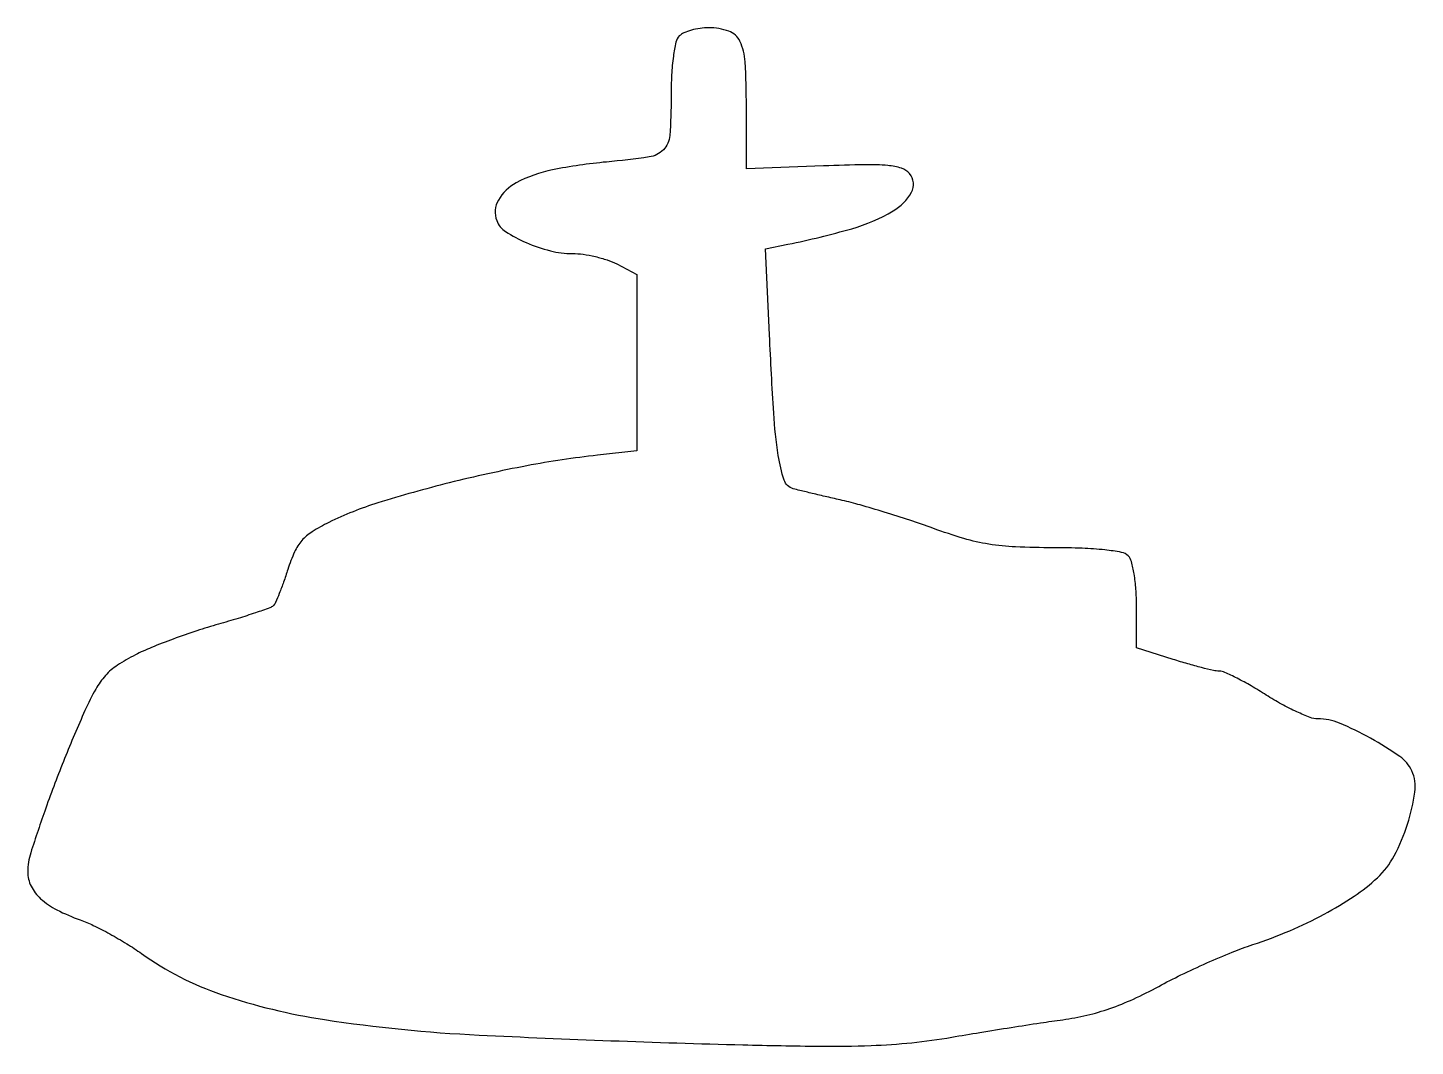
# Model space of a CAD drawing. Extents: x 0 to 203, y 0 to 149.
import ezdxf

# ---------------------------------------------------------------- set-up
doc = ezdxf.new("R2010")
doc.units = 0

msp = doc.modelspace()

# ---------------------------------------------------------------- linework, layer by layer
msp.add_lwpolyline([(95.2, 147.8, 0.142062), (94.698102, 146.888147, 0.021703), (94.327993, 144.825282, 0.021121), (94.08019, 142.136184, 0.012415), (94, 138.906989, -0.016769), (93.809603, 133.231527, -0.180012), (92.879929, 131.167922, -0.163245), (90.787284, 130.111044, -0.013194), (84.582684, 129.377664, 0.026459), (76.667632, 128.228561, 0.07343), (71.387009, 126.338754, 0.138876), (68.765933, 123.816148, 0.22755), (68.521286, 120.805126, 0.159693), (69.823912, 119.204522, 0.040318), (72.824629, 117.60254, 0.040864), (76.359581, 116.399243, 0.061682), (79.583587, 116, -0.035367), (81.144631, 115.889442, -0.02258), (82.933236, 115.551831, -0.022671), (84.665422, 115.059266, -0.038736), (86.04966, 114.47432), (89, 112.94864), (89, 100.046276), (89, 87.143913), (83.25, 86.517488, 0.019763), (72.934807, 84.979215, 0.014339), (61.593036, 82.487793, 0.014324), (51.157361, 79.559647, 0.0385), (44, 76.707846, 0.026589), (41.547032, 75.338037, 0.073019), (40.044826, 74.051442, 0.073962), (38.986587, 72.39725, 0.027797), (38, 69.822241, -0.007674), (37.37989, 67.985845, -0.010216), (36.757026, 66.338233, -0.007756), (36.190254, 64.987828, -0.095656), (35.874982, 64.530556, -0.109153), (35.367669, 64.213202, -0.004233), (33.267161, 63.486464, -0.00737), (30.745997, 62.679181, -0.005116), (27.874982, 61.838308, 0.011265), (24.701818, 60.866419, 0.008524), (21.263494, 59.662573, 0.008629), (18.072327, 58.420832, 0.019748), (15.724146, 57.350046, 0.02862), (13.101947, 55.832785, 0.063412), (11.350749, 54.332355, 0.057651), (9.934192, 52.350383, 0.020273), (8.364419, 49.220053, 0.010792), (5.379732, 42.213434, 0.010107), (2.630894, 34.930528, 0.007651), (0.438677, 28.432834, 0.077678), (0, 25.626196, 0.116723), (0.48957, 23.557616, 0.091682), (1.88392, 21.714426, 0.068013), (4.255875, 20.076014, 0.032383), (7.673769, 18.615101, -0.028158), (9.580032, 17.819269, -0.012759), (11.983656, 16.576137, -0.012587), (14.45931, 15.132266, -0.016844), (16.624122, 13.692646, 0.073433), (28.26636, 7.721023, 0.044208), (43.374592, 4.040202, 0.025521), (65.94314, 1.785265, 0.005753), (104.5, 0.35619, 0.003799), (115.661348, 0.155913, 0.011701), (123.212049, 0.254508, 0.016356), (129.192992, 0.66885, 0.017497), (135, 1.468636, -0.002209), (139.130642, 2.166806, -0.001649), (143.6911, 2.901475, -0.001667), (147.993145, 3.565275, -0.003798), (151.246297, 4.030891, 0.024382), (154.749114, 4.680321, 0.025654), (158.111925, 5.659604, 0.024058), (161.540658, 7.040135, 0.017081), (165.246297, 8.899415, -0.012166), (168.497243, 10.570752, -0.008226), (172.2786, 12.323709, -0.00829), (175.991512, 13.898128, -0.016333), (179, 15.002496, 0.020613), (184.392844, 17.034647, 0.022769), (189.419495, 19.444954, 0.024477), (193.793454, 22.076313, 0.039458), (197.201013, 24.772701, 0.084631), (199.645231, 27.963663, 0.043438), (201.603437, 32.621608, 0.042996), (202.676365, 37.304966, 0.142655), (202.227002, 40.401131, 0.134694), (200.479816, 42.495347, 0.025483), (196.215735, 45.149511, 0.027063), (191.641753, 47.368563, 0.099724), (188.507318, 48, -0.090466), (187.364853, 48.208414, -0.017558), (185.422184, 49.020606, -0.018143), (183.195613, 50.144328, -0.015893), (180.953662, 51.474404, 0.010507), (178.76197, 52.806782, 0.013444), (176.687207, 53.935721, 0.011348), (174.920528, 54.786386, 0.102336), (174.087892, 54.974404, -0.050628), (173.248783, 55.074983, -0.00685), (171.522585, 55.486751, -0.007839), (169.485145, 56.036491, -0.006536), (167.337892, 56.682622), (162, 58.365244), (162, 64.482622, 0.017624), (161.913351, 66.940085, 0.023018), (161.651919, 69.173628, 0.022595), (161.272719, 70.972758, 0.133914), (160.8, 71.8, 0.150861), (159.800767, 72.327772, 0.019384), (157.375737, 72.688595, 0.018506), (154.086231, 72.925639, 0.008732), (149.828792, 73, -0.010996), (144.331232, 73.120912, -0.029137), (140.421426, 73.522042, -0.031854), (136.787567, 74.35062, -0.015517), (132.267777, 75.842928, 0.007263), (128.88362, 77.022581, 0.00557), (125.153837, 78.216284, 0.005635), (121.638372, 79.255149, 0.013283), (118.988985, 79.930243, -0.001168), (116.766357, 80.43959, -0.001306), (114.627057, 80.940994, -0.001201), (112.806483, 81.377335, -0.006933), (111.847803, 81.623661, -0.252812), (110.521308, 82.885985, -0.040472), (109.662336, 86.489019, -0.022726), (108.992542, 92.68465, -0.004239), (108.377876, 104.105658), (107.806581, 116.711316), (111.08062, 117.366124, 0.020886), (120.38777, 119.635478, 0.061338), (126.443366, 122.220418, 0.136101), (129.108761, 124.945734, 0.308369), (128.849501, 127.681341, 0.146079), (127.671275, 128.466764, 0.052261), (125.66885, 128.859006, 0.026862), (122.366923, 128.975597, 0.004961), (116.280107, 128.803066), (105, 128.371296), (105, 137.485648, 0.013388), (104.825124, 144.015714, 0.098333), (104.057556, 147.026977, 0.198347), (102.42985, 148.494124, 0.085697), (99.5, 149, 0.034678), (98.225174, 148.911476, 0.033385), (96.958125, 148.6475, 0.035226), (95.875704, 148.261476, 0.093371)], format="xyb", close=True)

doc.saveas('drawing.dxf')
